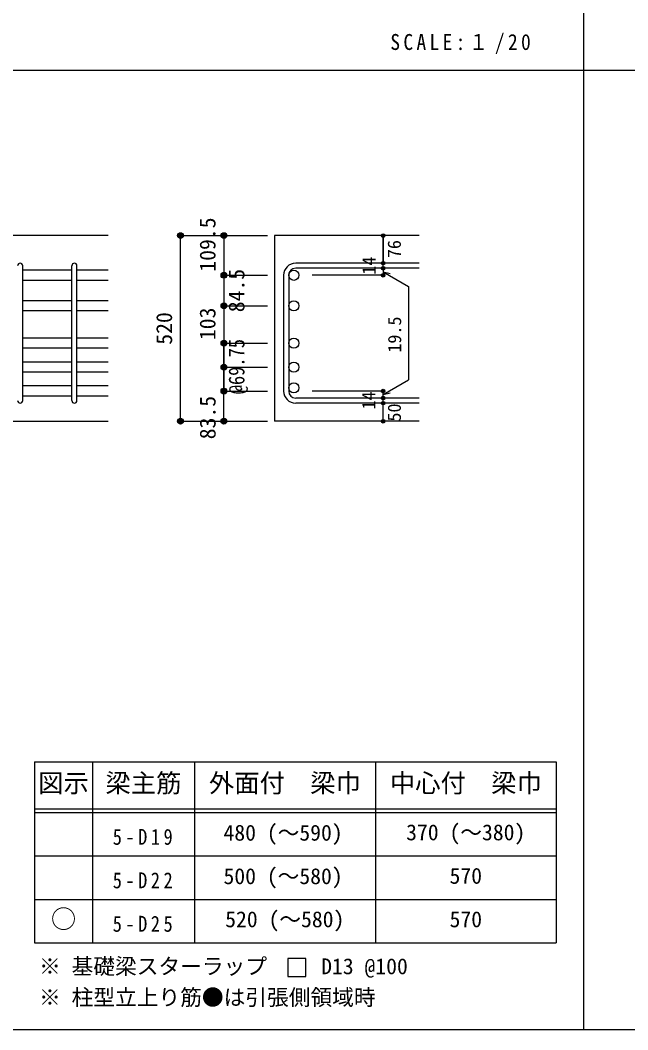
# Model space of a CAD drawing. Units: millimetres, scale not verified. Extents: x -3982 to 3969, y -2797 to 2801.
# Drawn here: x -2307 to -628, y -2797 to -10 of the extents above; entities that cross this region are included whole.
import ezdxf
from ezdxf.enums import TextEntityAlignment as Align

# ---------------------------------------------------------------- set-up
doc = ezdxf.new("R2010")
doc.units = ezdxf.units.MM
doc.header["$LTSCALE"] = 20
doc.header["$PDMODE"] = 32
doc.header["$PDSIZE"] = 10
for name, color, linetype in [('6-1_躯体線', 2, 'Continuous'), ('6-5_梁主筋', 7, 'Continuous'), ('6-6_S.T.P.', 7, 'Continuous'), ('6-7_文字', 7, 'Continuous'), ('6-D_寸法', 4, 'Continuous'), ('6-E_枠', 7, 'Continuous'), ('F-0_枠', 6, 'Continuous')]:
    doc.layers.add(name, color=color, linetype=linetype)
doc.styles.add('ＭＳ ゴシック', font='')
doc.styles.get('ＭＳ ゴシック').set_extended_font_data('MS Gothic')

msp = doc.modelspace()

# ---------------------------------------------------------------- linework, layer by layer
at = {"layer": '6-1_躯体線'}
for p, q in [((-2063.87, -604.67), (-3263.87, -604.67)), ((-1203.87, -604.67), (-1603.87, -604.67)), ((-1603.87, -604.67), (-1603.87, -1117.17)), ((-2463.87, -1117.17), (-2063.87, -1117.17)), ((-1203.87, -1117.17), (-1603.87, -1117.17))]:
    msp.add_line(p, q, dxfattribs=at)
at = {"layer": '6-5_梁主筋'}
for p, q in [((-2163.87, -700.28), (-2299.87, -700.28)), ((-2063.87, -700.28), (-2149.87, -700.28)), ((-2163.87, -728.28), (-2299.87, -728.28)), ((-2063.87, -728.28), (-2149.87, -728.28)), ((-2163.87, -784.67), (-2299.87, -784.67)), ((-2063.87, -784.67), (-2149.87, -784.67)), ((-2163.87, -812.67), (-2299.87, -812.67)), ((-2063.87, -812.67), (-2149.87, -812.67)), ((-2163.87, -887.67), (-2299.87, -887.67)), ((-2063.87, -887.67), (-2149.87, -887.67)), ((-2163.87, -915.67), (-2299.87, -915.67)), ((-2063.87, -915.67), (-2149.87, -915.67)), ((-2163.87, -953.67), (-2299.87, -953.67)), ((-2063.87, -953.67), (-2149.87, -953.67)), ((-2163.87, -981.67), (-2299.87, -981.67)), ((-2063.87, -981.67), (-2149.87, -981.67)), ((-2163.87, -1019.67), (-2299.87, -1019.67)), ((-2063.87, -1019.67), (-2149.87, -1019.67)), ((-2163.87, -1047.67), (-2299.87, -1047.67)), ((-2063.87, -1047.67), (-2149.87, -1047.67))]:
    msp.add_line(p, q, dxfattribs=at)
at = {"layer": '6-5_梁主筋', "color": 3}
for centre in [(-1550.87, -714.28), (-1550.87, -798.67), (-1550.87, -901.67), (-1550.87, -967.67), (-1550.87, -1024.67)]:
    msp.add_circle(centre, 14, dxfattribs=at)
at = {"layer": '6-6_S.T.P.'}
for p, q in [((-2299.87, -1060.17), (-2299.87, -687.78)), ((-2163.87, -1060.17), (-2163.87, -687.78)), ((-2149.87, -1060.17), (-2149.87, -687.78)), ((-1203.87, -680.78), (-1545.37, -680.78)), ((-1203.87, -694.78), (-1545.37, -694.78)), ((-1578.87, -714.28), (-1578.87, -1033.67)), ((-1564.87, -714.28), (-1564.87, -1033.67)), ((-1203.87, -1053.17), (-1545.37, -1053.17)), ((-1203.87, -1067.17), (-1545.37, -1067.17))]:
    msp.add_line(p, q, dxfattribs=at)
for centre, radius, start, end in [((-2306.87, -687.78), 7, 0, 180), ((-2156.87, -687.78), 7, 0, 180), ((-1545.37, -714.28), 33.5, 90, 180), ((-1545.37, -714.28), 19.5, 90, 180), ((-1545.37, -1033.67), 33.5, 180, 270), ((-1545.37, -1033.67), 19.5, 180, 270), ((-2306.87, -1060.17), 7, 180, 0), ((-2156.87, -1060.17), 7, 180, 0)]:
    msp.add_arc(centre, radius, start, end, dxfattribs=at)
at = {"layer": '6-7_文字'}
msp.add_lwpolyline([(-1567.32, -2649.94), (-1517.32, -2649.94), (-1517.32, -2599.94), (-1567.32, -2599.94)], close=True, dxfattribs=at)
at = {"layer": '6-D_寸法'}
for p, q in [((-1863.87, -604.67), (-1743.87, -604.67)), ((-1863.87, -604.67), (-1743.87, -604.67)), ((-1863.87, -604.67), (-1743.87, -604.67)), ((-1863.87, -1117.17), (-1863.87, -604.67)), ((-1743.87, -604.67), (-1623.87, -604.67)), ((-1743.87, -604.67), (-1623.87, -604.67)), ((-1303.87, -694.78), (-1303.87, -680.78)), ((-1303.87, -694.78), (-1303.87, -714.28)), ((-1743.87, -714.28), (-1623.87, -714.28)), ((-1303.87, -714.28), (-1499.95, -714.28)), ((-1303.87, -704.53), (-1233.81, -744.98)), ((-1303.87, -704.53), (-1284.55, -709.71)), ((-1233.81, -744.98), (-1233.81, -1002.97)), ((-1743.87, -798.67), (-1623.87, -798.67)), ((-1743.87, -901.67), (-1623.87, -901.67)), ((-1743.87, -967.67), (-1623.87, -967.67)), ((-1303.87, -1043.42), (-1233.81, -1002.97)), ((-1743.87, -1033.67), (-1623.87, -1033.67)), ((-1743.87, -1033.67), (-1623.87, -1033.67)), ((-1743.87, -1033.67), (-1623.87, -1033.67)), ((-1303.87, -1033.67), (-1499.95, -1033.67)), ((-1303.87, -1053.17), (-1303.87, -1033.67)), ((-1303.87, -1043.42), (-1284.55, -1038.25)), ((-1303.87, -1067.17), (-1303.87, -1053.17)), ((-1303.87, -1117.17), (-1303.87, -1067.17)), ((-1743.87, -1117.17), (-1623.87, -1117.17))]:
    msp.add_line(p, q, dxfattribs=at)
for points in [[(-1743.87, -604.67), (-1743.87, -714.28), (-1743.87, -798.67)], [(-1303.87, -680.78), (-1303.87, -604.67), (-1303.87, -680.78)], [(-1743.87, -798.67), (-1743.87, -1033.67), (-1743.87, -901.67)], [(-1863.87, -1117.17), (-1743.87, -1117.17), (-1743.87, -1033.67)]]:
    msp.add_lwpolyline(points, dxfattribs=at)
for centre, radius in [((-1863.87, -604.67), 8), ((-1863.87, -604.67), 7.2), ((-1863.87, -604.67), 6.4), ((-1863.87, -604.67), 5.6), ((-1863.87, -604.67), 4.8), ((-1863.87, -604.67), 4), ((-1863.87, -604.67), 3.2), ((-1863.87, -604.67), 2.4), ((-1863.87, -604.67), 1.6), ((-1863.87, -604.67), 0.8), ((-1743.87, -604.67), 8), ((-1743.87, -604.67), 7.2), ((-1743.87, -604.67), 6.4), ((-1743.87, -604.67), 5.6), ((-1743.87, -604.67), 4.8), ((-1743.87, -604.67), 4), ((-1743.87, -604.67), 3.2), ((-1743.87, -604.67), 2.4), ((-1743.87, -604.67), 1.6), ((-1743.87, -604.67), 0.8), ((-1303.87, -604.67), 4), ((-1303.87, -604.67), 3.6), ((-1303.87, -604.67), 3.2), ((-1303.87, -604.67), 2.8), ((-1303.87, -604.67), 2.4), ((-1303.87, -604.67), 2), ((-1303.87, -604.67), 1.6), ((-1303.87, -604.67), 1.2), ((-1303.87, -604.67), 0.8), ((-1303.87, -604.67), 0.4), ((-1303.87, -680.78), 4), ((-1303.87, -694.78), 4), ((-1303.87, -680.78), 3.6), ((-1303.87, -694.78), 3.6), ((-1303.87, -680.78), 3.2), ((-1303.87, -694.78), 3.2), ((-1303.87, -680.78), 2.8), ((-1303.87, -694.78), 2.8), ((-1303.87, -680.78), 2.4), ((-1303.87, -694.78), 2.4), ((-1303.87, -680.78), 2), ((-1303.87, -694.78), 2), ((-1303.87, -680.78), 1.6), ((-1303.87, -694.78), 1.6), ((-1303.87, -680.78), 1.2), ((-1303.87, -694.78), 1.2), ((-1303.87, -680.78), 0.8), ((-1303.87, -694.78), 0.8), ((-1303.87, -680.78), 0.4), ((-1303.87, -694.78), 0.4), ((-1743.87, -714.28), 8), ((-1743.87, -714.28), 7.2), ((-1743.87, -714.28), 6.4), ((-1743.87, -714.28), 5.6), ((-1743.87, -714.28), 4.8), ((-1743.87, -714.28), 4), ((-1743.87, -714.28), 3.2), ((-1743.87, -714.28), 2.4), ((-1743.87, -714.28), 1.6), ((-1743.87, -714.28), 0.8), ((-1303.87, -714.28), 4), ((-1303.87, -714.28), 3.6), ((-1303.87, -714.28), 3.2), ((-1303.87, -714.28), 2.8), ((-1303.87, -714.28), 2.4), ((-1303.87, -714.28), 2), ((-1303.87, -714.28), 1.6), ((-1303.87, -714.28), 1.2), ((-1303.87, -714.28), 0.8), ((-1303.87, -714.28), 0.4), ((-1743.87, -798.67), 8), ((-1743.87, -798.67), 7.2), ((-1743.87, -798.67), 6.4), ((-1743.87, -798.67), 5.6), ((-1743.87, -798.67), 4.8), ((-1743.87, -798.67), 4), ((-1743.87, -798.67), 3.2), ((-1743.87, -798.67), 2.4), ((-1743.87, -798.67), 1.6), ((-1743.87, -798.67), 0.8), ((-1743.87, -901.67), 8), ((-1743.87, -901.67), 7.2), ((-1743.87, -901.67), 6.4), ((-1743.87, -901.67), 5.6), ((-1743.87, -901.67), 4.8), ((-1743.87, -901.67), 4), ((-1743.87, -901.67), 3.2), ((-1743.87, -901.67), 2.4), ((-1743.87, -901.67), 1.6), ((-1743.87, -901.67), 0.8), ((-1743.87, -967.67), 8), ((-1743.87, -967.67), 7.2), ((-1743.87, -967.67), 6.4), ((-1743.87, -967.67), 5.6), ((-1743.87, -967.67), 4.8), ((-1743.87, -967.67), 4), ((-1743.87, -967.67), 3.2), ((-1743.87, -967.67), 2.4), ((-1743.87, -967.67), 1.6), ((-1743.87, -967.67), 0.8), ((-1743.87, -1033.67), 8), ((-1743.87, -1033.67), 7.2), ((-1743.87, -1033.67), 6.4), ((-1743.87, -1033.67), 5.6), ((-1743.87, -1033.67), 4.8), ((-1743.87, -1033.67), 4), ((-1743.87, -1033.67), 3.2), ((-1303.87, -1033.67), 4), ((-1303.87, -1033.67), 3.6), ((-1303.87, -1033.67), 3.2), ((-1303.87, -1033.67), 2.8), ((-1743.87, -1033.67), 2.4), ((-1743.87, -1033.67), 1.6), ((-1743.87, -1033.67), 0.8), ((-1303.87, -1053.17), 4), ((-1303.87, -1053.17), 3.6), ((-1303.87, -1053.17), 3.2), ((-1303.87, -1053.17), 2.8), ((-1303.87, -1033.67), 2.4), ((-1303.87, -1053.17), 2.4), ((-1303.87, -1033.67), 2), ((-1303.87, -1053.17), 2), ((-1303.87, -1033.67), 1.6), ((-1303.87, -1053.17), 1.6), ((-1303.87, -1033.67), 1.2), ((-1303.87, -1053.17), 1.2), ((-1303.87, -1033.67), 0.8), ((-1303.87, -1053.17), 0.8), ((-1303.87, -1033.67), 0.4), ((-1303.87, -1053.17), 0.4), ((-1303.87, -1067.17), 4), ((-1303.87, -1067.17), 3.6), ((-1303.87, -1067.17), 3.2), ((-1303.87, -1067.17), 2.8), ((-1303.87, -1067.17), 2.4), ((-1303.87, -1067.17), 2), ((-1303.87, -1067.17), 1.6), ((-1303.87, -1067.17), 1.2), ((-1303.87, -1067.17), 0.8), ((-1303.87, -1067.17), 0.4), ((-1863.87, -1117.17), 8), ((-1863.87, -1117.17), 7.2), ((-1863.87, -1117.17), 6.4), ((-1863.87, -1117.17), 5.6), ((-1863.87, -1117.17), 4.8), ((-1863.87, -1117.17), 4), ((-1863.87, -1117.17), 3.2), ((-1743.87, -1117.17), 8), ((-1743.87, -1117.17), 7.2), ((-1743.87, -1117.17), 6.4), ((-1743.87, -1117.17), 5.6), ((-1743.87, -1117.17), 4.8), ((-1743.87, -1117.17), 4), ((-1743.87, -1117.17), 3.2), ((-1303.87, -1117.17), 4), ((-1303.87, -1117.17), 3.6), ((-1303.87, -1117.17), 3.2), ((-1303.87, -1117.17), 2.8), ((-1863.87, -1117.17), 2.4), ((-1863.87, -1117.17), 1.6), ((-1863.87, -1117.17), 0.8), ((-1743.87, -1117.17), 2.4), ((-1743.87, -1117.17), 1.6), ((-1743.87, -1117.17), 0.8), ((-1303.87, -1117.17), 2.4), ((-1303.87, -1117.17), 2), ((-1303.87, -1117.17), 1.6), ((-1303.87, -1117.17), 1.2), ((-1303.87, -1117.17), 0.8), ((-1303.87, -1117.17), 0.4)]:
    msp.add_circle(centre, radius, dxfattribs=at)
at = {"layer": '6-D_寸法', "color": 7}
for p in [(-1863.87, -604.67), (-1743.87, -604.67), (-1303.87, -604.67), (-1303.87, -680.78), (-1303.87, -694.78), (-1743.87, -714.28), (-1303.87, -714.28), (-1743.87, -798.67), (-1743.87, -901.67), (-1743.87, -967.67), (-1743.87, -1033.67), (-1303.87, -1033.67), (-1303.87, -1033.67), (-1303.87, -1053.17), (-1303.87, -1067.17), (-1863.87, -1117.17), (-1743.87, -1117.17), (-1303.87, -1117.17)]:
    msp.add_point(p, dxfattribs=at)
at = {"layer": '6-E_枠', "color": 3}
for p, q in [((-2267.02, -2056.95), (-2267.02, -2556.95)), ((-2267.02, -2056.95), (-825.33, -2056.95)), ((-825.33, -2056.95), (-825.33, -2556.95)), ((-2267.02, -2556.95), (-825.33, -2556.95))]:
    msp.add_line(p, q, dxfattribs=at)
at = {"layer": '6-E_枠'}
for p, q in [((-2107.02, -2056.95), (-2107.02, -2556.95)), ((-1825.33, -2056.95), (-1825.33, -2556.95)), ((-1325.33, -2056.95), (-1325.33, -2556.95)), ((-2267.02, -2186.95), (-825.33, -2186.95)), ((-2267.02, -2196.95), (-825.33, -2196.95)), ((-2267.02, -2316.95), (-825.33, -2316.95)), ((-2267.02, -2436.95), (-825.33, -2436.95))]:
    msp.add_line(p, q, dxfattribs=at)
at = {"layer": 'F-0_枠', "color": 2}
for p, q in [((-749.76, 2800.77), (-749.76, -2796.83)), ((-3981.92, -148.03), (2482.4, -148.03))]:
    msp.add_line(p, q, dxfattribs=at)
at = {"layer": 'F-0_枠'}
msp.add_line((3969.4, -2796.83), (-3981.92, -2796.83), dxfattribs=at)

# ---------------------------------------------------------------- texts
at = {"layer": '6-7_文字', "color": 2, "style": 'ＭＳ ゴシック'}
for s, p in [('図示', (-2257.02, -2156.95)), ('梁主筋', (-2071.17, -2156.95)), ('外面付\u3000梁巾', (-1785.33, -2156.95)), ('中心付\u3000梁巾', (-1285.33, -2156.95)), ('○', (-2222.02, -2531.95))]:
    msp.add_text(s, height=51.32, dxfattribs=at).set_placement(p, align=Align.BOTTOM_LEFT)
at = {"layer": '6-7_文字', "style": 'ＭＳ ゴシック'}
for s, p in [('480 (～590)', (-1745.02, -2287.95)), ('370 (～380)', (-1240.33, -2286.95)), ('500 (～580)', (-1745.02, -2407.95)), ('570', (-1120.33, -2406.95)), ('520 (～580)', (-1740.33, -2526.95)), ('570', (-1120.33, -2526.95)), ('※ 基礎梁スターラップ     D13 @100', (-2254.64, -2656.67)), ('※ 柱型立上り筋●は引張側領域時', (-2254.64, -2742.34))]:
    msp.add_text(s, height=43.99, dxfattribs=at).set_placement(p, align=Align.BOTTOM_LEFT)
at = {"layer": '6-7_文字', "color": 2, "insert": (-1283.99, -103.03), "char_height": 43.99, "attachment_point": 7, "style": 'ＭＳ ゴシック'}
msp.add_mtext('\\T1.34;\\W0.9;SCALE:１/20', dxfattribs=at)
at = {"layer": '6-7_文字', "char_height": 43.99, "attachment_point": 7, "style": 'ＭＳ ゴシック'}
for s, insert in [('\\T1.38;\\W0.85;5-D19', (-2051.17, -2286.95)), ('\\T1.38;\\W0.85;5-D22', (-2051.17, -2406.95)), ('\\T1.38;\\W0.85;5-D25', (-2051.17, -2526.95))]:
    msp.add_mtext(s, dxfattribs=dict(at, insert=insert))
at = {"layer": '6-D_寸法', "style": 'ＭＳ ゴシック'}
for s, height, p in [('109.5', 43.99, (-1753.87, -704.28)), ('76', 36.66, (-1243.89, -666.93)), ('14', 36.66, (-1313.87, -712.71)), ('84.5', 43.99, (-1673.92, -816.24)), ('103', 43.99, (-1753.97, -893.18)), ('520', 43.99, (-1873.87, -905.92)), ('19.5', 36.66, (-1243, -927.83)), ('83.5', 43.99, (-1753.61, -1166.85)), ('14', 36.66, (-1314.53, -1084.84)), ('50', 36.66, (-1243.79, -1117.97))]:
    msp.add_text(s, height=height, rotation=90, dxfattribs=at).set_placement(p, align=Align.BOTTOM_LEFT)
at = {"layer": '6-D_寸法', "style": 'ＭＳ ゴシック', "width": 0.85}
msp.add_text('@69.75', height=43.99, rotation=90, dxfattribs=at).set_placement((-1673.87, -1042.67), align=Align.BOTTOM_LEFT)

doc.saveas('drawing.dxf')
